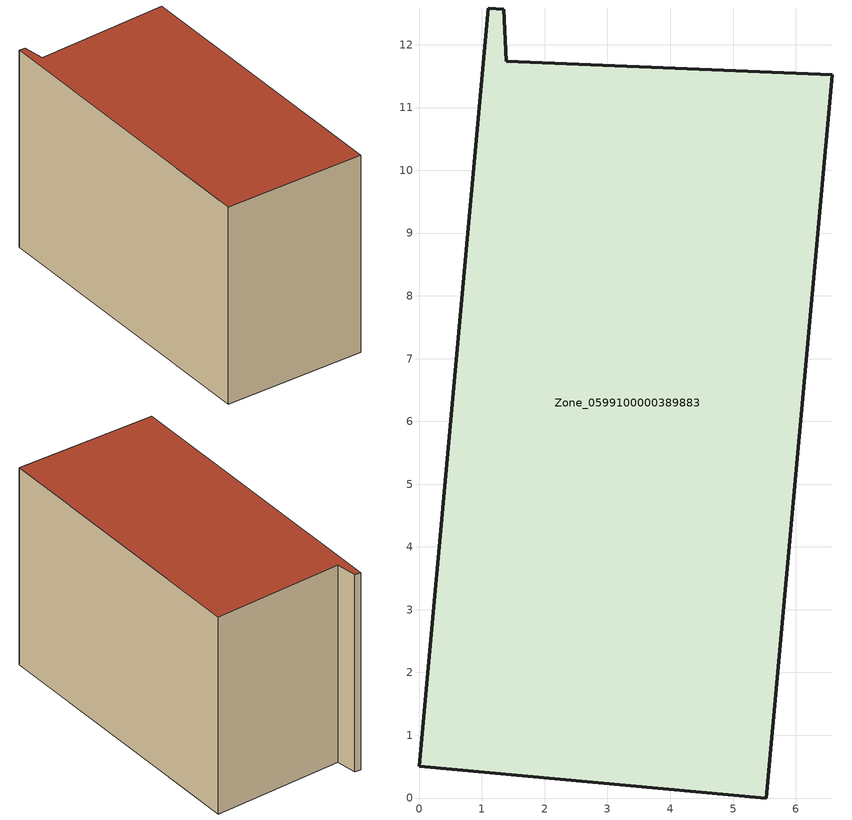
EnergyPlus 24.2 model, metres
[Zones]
Zone_0599100000389883
 floor ground (C_G): 1.35,12.56 1.39,11.73 6.58,11.52 5.53,0 0,0.51 1.1,12.59 z0
 wall outside (C_F): 1.35,12.56 1.1,12.59 0,0.51 5.53,0 6.58,11.52 1.39,11.73 1.35,12.56 z0:7.96
 roof outside (C_R): 1.39,11.73 1.35,12.56 1.1,12.59 0,0.51 5.53,0 6.58,11.52 z7.96
[BUILDING]
Pand.0599100000389883: North Axis=0; Terrain=City; Loads Convergence Tolerance Value=0.04; Temperature Convergence Tolerance Value=0.4; Solar Distribution=FullExterior; Maximum Number of Warmup Days=25; Minimum Number of Warmup Days=1
[Site:Location]
Rotterdam.The.Hague.AP_ZH_NLD Design_Conditions: Latitude=51.96; Longitude=4.45; Time Zone=1; Elevation=-4.5
[SITE:GROUNDTEMPERATURE:BUILDINGSURFACE]
18, 18, 18, 18, 18, 18, 18, 18, 18, 18, 18, 18
[MATERIAL] Thermal Absorptance=0.9; Solar Absorptance=0.7; Visible Absorptance=0.7
Name | Roughness | Thickness | Conductivity | Density | Specific Heat
G.TI.1992-2005 | MediumSmooth | 0.15 | 0.06 | 540 | 1210
F.TI.1992-2005 | Rough | 0.3 | 0.12 | 1920 | 840
R.TI.1992-2005 | MediumRough | 0.2 | 0.08 | 1500 | 1000
[CONSTRUCTION]
C_G: G.TI.1992-2005
C_F: F.TI.1992-2005
C_R: R.TI.1992-2005
[ZONE]
Zone_0599100000389883: Type=1; Multiplier=1; Ceiling Height=Autocalculate; Volume=Autocalculate; Floor Area=autocalculate; Part of Total Floor Area=Yes
[ZONEINFILTRATION:DESIGNFLOWRATE]
Infil_Zone_0599100000389883: Zone or ZoneList or Space or SpaceList=Zone_0599100000389883; Schedule=AlwaysOn; Design Flow Rate Calculation Method=Flow/Area; Flow Rate per Floor Area=0.0015; Constant Term Coefficient=1; Temperature Term Coefficient=0; Velocity Term Coefficient=0; Velocity Squared Term Coefficient=0
[HVACTEMPLATE:ZONE:IDEALLOADSAIRSYSTEM]
Zone_0599100000389883: Maximum Heating Supply Air Temperature=50; Minimum Cooling Supply Air Temperature=13; Maximum Heating Supply Air Humidity Ratio=0.0156; Minimum Cooling Supply Air Humidity Ratio=0.0077; Heating Limit=NoLimit; Cooling Limit=NoLimit; Dehumidification Control Type=ConstantSensibleHeatRatio; Cooling Sensible Heat Ratio=0.7; Dehumidification Setpoint=60; Humidification Control Type=None; Humidification Setpoint=30; Outdoor Air Method=None; Outdoor Air Flow Rate per Person=0.00944; Outdoor Air Flow Rate per Zone Floor Area=0; Outdoor Air Flow Rate per Zone=0; Demand Controlled Ventilation Type=None; Outdoor Air Economizer Type=NoEconomizer; Heat Recovery Type=None; Sensible Heat Recovery Effectiveness=0.7; Latent Heat Recovery Effectiveness=0.65
[ZONECONTROL:THERMOSTAT]
ThermostatControl_Zone_0599100000389883: Zone or ZoneList=Zone_0599100000389883; Control Type Schedule=DualSetpointControlType; Control 1=Thermostat_Zone_0599100000389883; Temperature Difference Between Cutout And Setpoint=0
[THERMOSTATSETPOINT:DUALSETPOINT]
Thermostat_Zone_0599100000389883: Heating Setpoint Temperature Schedule=HeatingSetpoint_Zone_0599100000389883; Cooling Setpoint Temperature Schedule=CoolingSetpoint_Zone_0599100000389883
[SCHEDULE:COMPACT]
HeatingSetpoint_Zone_0599100000389883: Through: 12/31, For: AllDays, Until: 24:00, 21
CoolingSetpoint_Zone_0599100000389883: Through: 12/31, For: AllDays, Until: 24:00, 24
DualSetpointControlType: Through: 12/31, For: AllDays, Until: 24:00, 4
AlwaysOn: Through: 12/31, For: AllDays, Until: 24:00, 1
